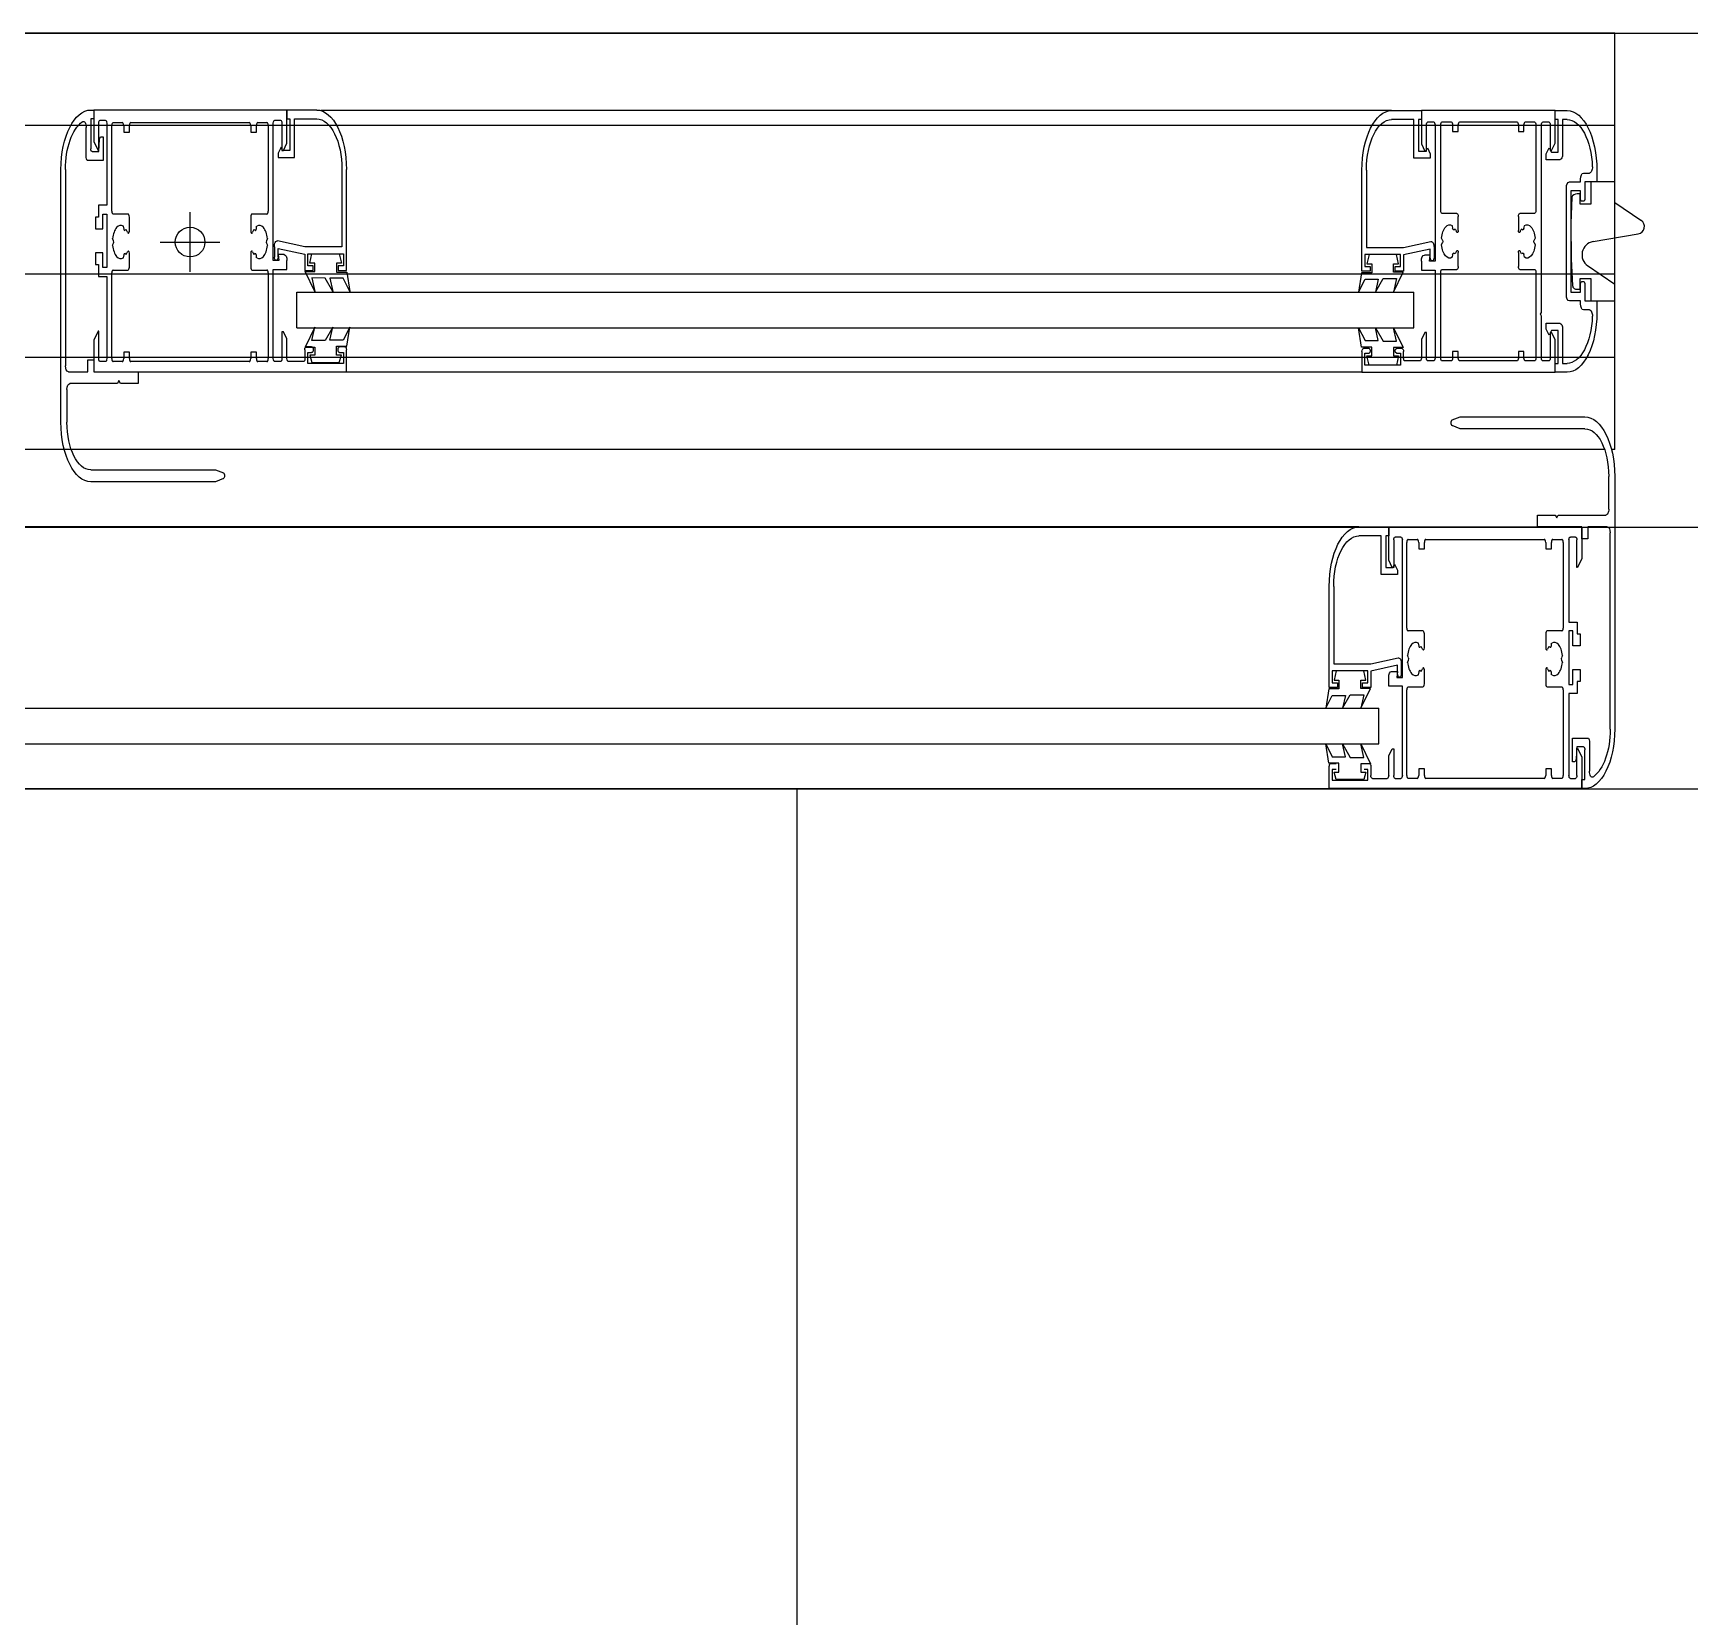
# Model space of a CAD drawing. Header units: millimetres. Extents: x 1478096 to 1808313, y 619971 to 762366.
# Drawn here: x 1610606 to 1611720, y 648571 to 649636 of the extents above; entities that cross this region are included whole.
import ezdxf

# ---------------------------------------------------------------- set-up
doc = ezdxf.new("R2010")
doc.units = ezdxf.units.MM
doc.header["$LTSCALE"] = 10
doc.layers.add('DC-ARQ-CARPINTERIAS', color=7, linetype='Continuous')
doc.layers.add('DC-SUP- UTILES', color=2, linetype='Continuous', plot=False)

# ---------------------------------------------------------------- blocks, each defined once
blk = doc.blocks.new('PUERTAS AUTO.')
at = {"layer": 'DC-ARQ-CARPINTERIAS', "ltscale": 200}
for p, q in [((1560.9005, 727.1951), (1560.9005, 729.0549, 0)), ((1556.6257, 727.1955), (1562.1755, 727.1955)), ((1560.3705, 727.1951), (1560.3725, 727.1951)), ((1560.3725, 727.1739), (1560.3725, 727.1951)), ((1560.3725, 727.1951), (1560.3725, 727.1891)), ((1560.3725, 727.1951), (1560.4933, 727.1951)), ((1560.4933, 727.1951), (1560.5425, 727.1951)), ((1560.5425, 727.1951), (1560.5425, 727.1803)), ((1561.8977, 727.1951), (1560.5425, 727.1951)), ((1560.3675, 727.1631), (1560.3675, 727.1834)), ((1560.3725, 727.1891), (1560.3705, 727.1891)), ((1560.3705, 727.1891), (1560.3705, 727.1691)), ((1560.3759, 727.1863), (1560.3759, 727.1679)), ((1560.3803, 727.1883), (1560.3769, 727.1883)), ((1560.3813, 727.1311), (1560.3813, 727.1863)), ((1560.3851, 727.1287), (1560.3851, 727.1863)), ((1560.3861, 727.1883), (1560.3921, 727.1883)), ((1560.3931, 727.1863), (1560.3931, 727.1819)), ((1560.3931, 727.1819), (1560.3969, 727.1819)), ((1560.3969, 727.1819), (1560.3969, 727.1863)), ((1560.3979, 727.1883), (1560.4775, 727.1883)), ((1560.4785, 727.1863), (1560.4785, 727.1819)), ((1560.4785, 727.1819), (1560.4823, 727.1819)), ((1560.4823, 727.1819), (1560.4823, 727.1863)), ((1560.4833, 727.1883), (1560.4893, 727.1883)), ((1560.4903, 727.1863), (1560.4903, 727.1287)), ((1560.4933, 727.1863), (1560.4933, 727.1263)), ((1560.4981, 727.1883), (1560.4943, 727.1883)), ((1560.4991, 727.1683), (1560.4991, 727.1863)), ((1560.5025, 727.1863), (1560.5025, 727.1751)), ((1560.5135, 727.1883), (1560.5035, 727.1883)), ((1560.5145, 727.1803), (1560.5145, 727.1863)), ((1560.5165, 727.1895), (1560.5165, 727.1823)), ((1560.5405, 727.1895), (1560.5165, 727.1895)), ((1560.5165, 727.1823), (1560.5191, 727.1823)), ((1560.5179, 727.1841), (1560.5193, 727.189)), ((1560.5213, 727.1841), (1560.5179, 727.1841)), ((1560.5193, 727.189), (1560.5193, 727.189)), ((1560.5193, 727.189), (1560.5378, 727.189)), ((1560.5213, 727.1785), (1560.5213, 727.1841)), ((1560.5378, 727.1841), (1560.536, 727.1841)), ((1560.536, 727.1841), (1560.536, 727.1781)), ((1560.5378, 727.189), (1560.5391, 727.1841)), ((1560.5391, 727.1841), (1560.5378, 727.1841)), ((1560.5379, 727.1823), (1560.5405, 727.1823)), ((1560.5405, 727.1823), (1560.5405, 727.1895)), ((1560.3755, 727.1679), (1560.3725, 727.1739)), ((1560.3759, 727.1671), (1560.3765, 727.1754)), ((1560.3775, 727.1771), (1560.3789, 727.1771)), ((1560.3789, 727.1771), (1560.3789, 727.1611)), ((1560.5025, 727.1731), (1560.5001, 727.1683)), ((1560.5025, 727.1751), (1560.5025, 727.1731)), ((1560.5213, 727.1651), (1560.5148, 727.1785)), ((1560.5148, 727.1785), (1560.5213, 727.1785)), ((1560.5191, 727.1783), (1560.5155, 727.1783)), ((1560.5193, 727.1741), (1560.5213, 727.1651)), ((1560.5283, 727.1741), (1560.5193, 727.1741)), ((1560.5335, 727.1651), (1560.5283, 727.1741)), ((1560.5405, 727.1738), (1560.5315, 727.1738)), ((1560.5315, 727.1738), (1560.5335, 727.1651)), ((1560.536, 727.1781), (1560.5413, 727.1781)), ((1560.5415, 727.1783), (1560.5379, 727.1783)), ((1560.5448, 727.1651), (1560.5405, 727.1738)), ((1560.5413, 727.1781), (1560.5413, 727.1781)), ((1560.5413, 727.1781), (1560.5428, 727.1781)), ((1560.5428, 727.1781), (1560.5448, 727.1651)), ((1560.3789, 727.1611), (1560.3685, 727.1611)), ((1560.3715, 727.1671), (1560.3759, 727.1671)), ((1560.3759, 727.1679), (1560.3755, 727.1679)), ((1560.5001, 727.1683), (1560.4991, 727.1683)), ((1560.5091, 727.1651), (1560.5091, 727.1411)), ((1561.9326, 727.1651), (1560.5091, 727.1651)), ((1560.3505, 726.9851), (1560.3505, 727.1551)), ((1560.3535, 727.1551), (1560.3535, 727.0231)), ((1561.9326, 727.1411), (1560.5091, 727.1411)), ((1560.5213, 727.1411), (1560.5148, 727.1277)), ((1560.5193, 727.1321), (1560.5213, 727.1411)), ((1560.5335, 727.1411), (1560.5283, 727.1321)), ((1560.5315, 727.1324), (1560.5335, 727.1411)), ((1560.5448, 727.1411), (1560.5405, 727.1324)), ((1560.5428, 727.1281), (1560.5448, 727.1411)), ((1560.3757, 727.1231), (1560.3757, 727.1311)), ((1560.3757, 727.1311), (1560.3813, 727.1311)), ((1560.3813, 727.1251), (1560.3787, 727.1251)), ((1560.3787, 727.1251), (1560.3787, 727.1151)), ((1560.3813, 727.0891), (1560.3813, 727.1251)), ((1560.3959, 727.1267), (1560.3861, 727.1267)), ((1560.3969, 727.1153), (1560.3969, 727.1247)), ((1560.4785, 727.1247), (1560.4785, 727.1153)), ((1560.4893, 727.1267), (1560.4795, 727.1267)), ((1560.4933, 727.1263), (1560.5025, 727.1263)), ((1560.5025, 727.1263), (1560.5025, 727.1203)), ((1560.5145, 727.1161), (1560.5145, 727.1271)), ((1560.5145, 727.1271), (1560.5201, 727.1271)), ((1560.5148, 727.1277), (1560.5213, 727.1277)), ((1560.5283, 727.1321), (1560.5193, 727.1321)), ((1560.5201, 727.1271), (1560.5201, 727.1239)), ((1560.5213, 727.1277), (1560.5213, 727.1221)), ((1560.5405, 727.1324), (1560.5315, 727.1324)), ((1560.536, 727.1221), (1560.536, 727.1281)), ((1560.536, 727.1281), (1560.5413, 727.1281)), ((1560.5369, 727.1239), (1560.5369, 727.1271)), ((1560.5369, 727.1271), (1560.5425, 727.1271)), ((1560.5413, 727.1281), (1560.5413, 727.1281)), ((1560.5413, 727.1281), (1560.5428, 727.1281)), ((1560.5425, 727.1271), (1560.5425, 727.0591)), ((1560.3737, 727.1151), (1560.3737, 727.1231)), ((1560.3737, 727.1231), (1560.3757, 727.1231)), ((1560.3787, 727.1151), (1560.3737, 727.1151)), ((1560.3929, 727.1185), (1560.3931, 727.1166)), ((1560.3939, 727.1157), (1560.3948, 727.1163)), ((1560.4806, 727.1163), (1560.4816, 727.1157)), ((1560.4823, 727.1166), (1560.4826, 727.1185)), ((1560.4971, 727.1203), (1560.4933, 727.1203)), ((1560.4933, 727.1203), (1560.4933, 727.1071)), ((1560.494, 727.1111), (1560.494, 727.1181)), ((1560.495, 727.1201), (1560.4955, 727.1201)), ((1560.4965, 727.1163), (1560.4971, 727.1203)), ((1560.4965, 727.1181), (1560.4965, 727.1122)), ((1560.5005, 727.1163), (1560.4965, 727.1163)), ((1560.4965, 727.1122), (1560.5145, 727.1161)), ((1560.5201, 727.1239), (1560.5165, 727.1239)), ((1560.5165, 727.1239), (1560.5165, 727.1159)), ((1560.5165, 727.1159), (1560.5405, 727.1159)), ((1560.5213, 727.1221), (1560.5179, 727.1221)), ((1560.5179, 727.1221), (1560.5193, 727.1159)), ((1560.5193, 727.1159), (1560.5193, 727.1159)), ((1560.5193, 727.1159), (1560.5378, 727.1159)), ((1560.5378, 727.1221), (1560.536, 727.1221)), ((1560.5405, 727.1239), (1560.5369, 727.1239)), ((1560.5378, 727.1159), (1560.5391, 727.1221)), ((1560.5391, 727.1221), (1560.5378, 727.1221)), ((1560.5405, 727.1159), (1560.5405, 727.1239)), ((1560.3863, 727.1087), (1560.3856, 727.1102)), ((1560.3856, 727.1056), (1560.3863, 727.107)), ((1560.4898, 727.1102), (1560.4891, 727.1087)), ((1560.4891, 727.107), (1560.4898, 727.1056)), ((1560.4933, 727.1071), (1560.4933, 727.0279)), ((1560.5145, 727.1111), (1560.4962, 727.1071)), ((1560.5395, 727.1111), (1560.5145, 727.1111)), ((1560.5395, 727.0591), (1560.5395, 727.1111)), ((1560.3737, 727.0991), (1560.3787, 727.0991)), ((1560.3737, 727.0911), (1560.3737, 727.0991)), ((1560.3787, 727.0991), (1560.3787, 727.0891)), ((1560.3931, 727.0992), (1560.3929, 727.0973)), ((1560.3948, 727.0995), (1560.3939, 727.1)), ((1560.3969, 727.0911), (1560.3969, 727.1005)), ((1560.4785, 727.1005), (1560.4785, 727.0911)), ((1560.4816, 727.1), (1560.4806, 727.0995)), ((1560.4826, 727.0973), (1560.4823, 727.0992)), ((1560.3757, 727.0911), (1560.3737, 727.0911)), ((1560.3757, 727.0831), (1560.3757, 727.0911)), ((1560.3813, 727.0831), (1560.3757, 727.0831)), ((1560.3787, 727.0891), (1560.3813, 727.0891)), ((1560.3813, 727.0279), (1560.3813, 727.0831)), ((1560.3851, 727.0295), (1560.3851, 727.0871)), ((1560.3861, 727.0891), (1560.3959, 727.0891)), ((1560.4795, 727.0891), (1560.4893, 727.0891)), ((1560.4903, 727.0871), (1560.4903, 727.0295)), ((1560.4965, 727.0511), (1560.5075, 727.0511)), ((1560.4965, 727.0481), (1560.4965, 727.0511)), ((1560.4985, 727.0441), (1560.4965, 727.0481)), ((1560.5075, 727.0511), (1560.5075, 727.0251)), ((1560.3725, 727.0403), (1560.3755, 727.0463)), ((1560.3725, 727.0191), (1560.3725, 727.0403)), ((1560.3755, 727.0463), (1560.3759, 727.0463)), ((1560.3759, 727.0463), (1560.3759, 727.0279)), ((1560.4995, 727.0463), (1560.4985, 727.0441)), ((1560.4991, 727.0279), (1560.4991, 727.0463)), ((1560.4991, 727.0463), (1560.5001, 727.0463)), ((1560.5045, 727.0463), (1560.4995, 727.0463)), ((1560.5001, 727.0463), (1560.5025, 727.0415)), ((1560.5025, 727.0415), (1560.5025, 727.0191)), ((1560.5045, 727.0251), (1560.5045, 727.0463)), ((1560.3685, 727.0191), (1560.3685, 727.0271)), ((1560.3685, 727.0271), (1560.3725, 727.0271)), ((1560.3725, 727.0271), (1560.3725, 727.0191)), ((1560.3769, 727.0259), (1560.3803, 727.0259)), ((1560.3921, 727.0275), (1560.3861, 727.0275)), ((1560.3931, 727.0339), (1560.3931, 727.0295)), ((1560.3969, 727.0339), (1560.3931, 727.0339)), ((1560.3969, 727.0295), (1560.3969, 727.0339)), ((1560.4775, 727.0275), (1560.3979, 727.0275)), ((1560.4823, 727.0339), (1560.4785, 727.0339)), ((1560.4785, 727.0339), (1560.4785, 727.0295)), ((1560.4823, 727.0295), (1560.4823, 727.0339)), ((1560.4893, 727.0275), (1560.4833, 727.0275)), ((1560.4943, 727.0259), (1560.4981, 727.0259)), ((1560.5025, 727.0191), (1560.5025, 727.0251)), ((1560.5025, 727.0251), (1560.5045, 727.0251)), ((1560.5075, 727.0251), (1560.5225, 727.0251)), ((1556.6257, 727.0195), (1562.1755, 727.0195)), ((1560.3555, 727.0191), (1560.3685, 727.0191)), ((1560.3725, 727.0191), (1560.4025, 727.0191)), ((1560.4933, 727.0191), (1560.3725, 727.0191)), ((1560.4025, 727.0191), (1560.4025, 727.0111)), ((1560.5025, 727.0191), (1560.4933, 727.0191)), ((1560.5225, 727.0191), (1560.5025, 727.0191)), ((1560.5225, 727.0191), (1561.9177, 727.0191)), ((1560.3545, 727.0071), (1560.3545, 726.9851)), ((1560.3885, 727.0111), (1560.3565, 727.0111)), ((1560.3895, 727.0131), (1560.3885, 727.0111)), ((1560.3905, 727.0111), (1560.3895, 727.0131)), ((1560.4025, 727.0111), (1560.3905, 727.0111)), ((1561.2863, 726.9866), (1561.2915, 726.9887)), ((1561.2915, 726.9807), (1561.2863, 726.9827)), ((1561.2915, 726.9887), (1561.3755, 726.9887)), ((1561.3755, 726.9807), (1561.2915, 726.9807)), ((1560.3505, 726.9671), (1560.3505, 726.6871)), ((1560.3505, 726.9671), (1560.3527, 726.9671)), ((1560.3573, 726.9671), (1562.1042, 726.9671)), ((1560.3705, 726.9531), (1560.4545, 726.9531)), ((1560.4545, 726.9531), (1560.4597, 726.951)), ((1560.4597, 726.9471), (1560.4545, 726.9451)), ((1561.3915, 726.9267), (1561.3915, 726.9487)), ((1561.3955, 726.9487), (1561.3955, 726.7787)), ((1560.4545, 726.9451), (1560.3705, 726.9451)), ((1560.3825, 726.9151), (1560.3905, 726.9151)), ((1560.3905, 726.9151), (1560.3905, 726.8931)), ((1560.3905, 726.9151), (1560.3905, 726.9091)), ((1560.5205, 726.9151), (1560.3905, 726.9151)), ((1560.5205, 726.9011), (1560.5205, 726.9151)), ((1560.5205, 726.9151), (1561.3435, 726.9151)), ((1561.2035, 726.9151), (1561.2035, 726.8999)), ((1561.3435, 726.9147), (1561.3435, 726.9227)), ((1561.3435, 726.9227), (1561.3555, 726.9227)), ((1561.3735, 726.9147), (1561.3435, 726.9147)), ((1561.3555, 726.9227), (1561.3565, 726.9207)), ((1561.3565, 726.9207), (1561.3575, 726.9227)), ((1561.3575, 726.9227), (1561.3895, 726.9227)), ((1561.3735, 726.8935), (1561.3735, 726.9147)), ((1561.3735, 726.9067), (1561.3735, 726.9147)), ((1561.3905, 726.9147), (1561.3775, 726.9147)), ((1561.3775, 726.9147), (1561.3775, 726.9067)), ((1560.3505, 726.9051), (1562.0922, 726.9051)), ((1560.3855, 726.9091), (1560.3825, 726.9091)), ((1560.3855, 726.8861), (1560.3855, 726.9091)), ((1560.3885, 726.9091), (1560.3885, 726.8871)), ((1560.3905, 726.9091), (1560.3885, 726.9091)), ((1560.3939, 726.8883), (1560.3939, 726.9055)), ((1560.3949, 726.9075), (1560.3987, 726.9075)), ((1560.3997, 726.9055), (1560.3997, 726.8773)), ((1560.4035, 726.8479), (1560.4035, 726.9055)), ((1560.4045, 726.9075), (1560.4105, 726.9075)), ((1560.4115, 726.9055), (1560.4115, 726.9011)), ((1560.4153, 726.9011), (1560.4153, 726.9055)), ((1560.4163, 726.9075), (1560.4547, 726.9075)), ((1560.4557, 726.9055), (1560.4557, 726.9011)), ((1560.4595, 726.9011), (1560.4595, 726.9055)), ((1560.4605, 726.9075), (1560.4665, 726.9075)), ((1560.4675, 726.9055), (1560.4675, 726.8479)), ((1560.4713, 726.8463), (1560.4713, 726.9055)), ((1560.4723, 726.9075), (1560.4761, 726.9075)), ((1560.4771, 726.9055), (1560.4771, 726.8883)), ((1560.4805, 726.8931), (1560.4805, 726.9055)), ((1560.4815, 726.9075), (1560.4915, 726.9075)), ((1560.4925, 726.9055), (1560.4925, 726.9011)), ((1560.4945, 726.9103), (1560.5185, 726.9103)), ((1560.4945, 726.9023), (1560.4945, 726.9103)), ((1560.4973, 726.9023), (1560.4945, 726.9023)), ((1560.4958, 726.9041), (1560.4972, 726.9103)), ((1560.4992, 726.9041), (1560.4958, 726.9041)), ((1560.4972, 726.9103), (1560.4972, 726.9103)), ((1560.4972, 726.9103), (1560.5157, 726.9103)), ((1560.4992, 726.8985), (1560.4992, 726.9041)), ((1560.5139, 726.9041), (1560.5139, 726.8981)), ((1560.5158, 726.9041), (1560.5139, 726.9041)), ((1560.5157, 726.9103), (1560.5171, 726.9041)), ((1560.5185, 726.9023), (1560.5157, 726.9023)), ((1560.5171, 726.9041), (1560.5158, 726.9041)), ((1560.5185, 726.9103), (1560.5185, 726.9023)), ((1561.2055, 726.9019), (1561.2055, 726.9091)), ((1561.2055, 726.9091), (1561.2295, 726.9091)), ((1561.2081, 726.9019), (1561.2055, 726.9019)), ((1561.2083, 726.9085), (1561.2069, 726.9036)), ((1561.2069, 726.9036), (1561.2082, 726.9036)), ((1561.2082, 726.9036), (1561.2101, 726.9036)), ((1561.2268, 726.9085), (1561.2083, 726.9085)), ((1561.2101, 726.9036), (1561.2101, 726.8976)), ((1561.2248, 726.8981), (1561.2248, 726.9036)), ((1561.2248, 726.9036), (1561.2282, 726.9036)), ((1561.2282, 726.9036), (1561.2268, 726.9085)), ((1561.2268, 726.9085), (1561.2268, 726.9085)), ((1561.2295, 726.9019), (1561.2269, 726.9019)), ((1561.2295, 726.9091), (1561.2295, 726.9019)), ((1561.2315, 726.8999), (1561.2315, 726.9059)), ((1561.2325, 726.9079), (1561.2425, 726.9079)), ((1561.2435, 726.9059), (1561.2435, 726.8947)), ((1561.2469, 726.8879), (1561.2469, 726.9059)), ((1561.2479, 726.9079), (1561.2517, 726.9079)), ((1561.2527, 726.9059), (1561.2527, 726.8459)), ((1561.2561, 726.8483), (1561.2561, 726.9059)), ((1561.2571, 726.9079), (1561.2631, 726.9079)), ((1561.2641, 726.9059), (1561.2641, 726.9015)), ((1561.2679, 726.9015), (1561.2679, 726.9059)), ((1561.2689, 726.9079), (1561.3485, 726.9079)), ((1561.3495, 726.9059), (1561.3495, 726.9015)), ((1561.3533, 726.9015), (1561.3533, 726.9059)), ((1561.3543, 726.9079), (1561.3603, 726.9079)), ((1561.3613, 726.9059), (1561.3613, 726.8483)), ((1561.3647, 726.8507), (1561.3647, 726.9059)), ((1561.3657, 726.9079), (1561.3691, 726.9079)), ((1561.3701, 726.9059), (1561.3701, 726.8875)), ((1561.3775, 726.9067), (1561.3735, 726.9067)), ((1561.3925, 726.7787), (1561.3925, 726.9107)), ((1560.3905, 726.8931), (1560.3929, 726.8883)), ((1560.4115, 726.9011), (1560.4153, 726.9011)), ((1560.4557, 726.9011), (1560.4595, 726.9011)), ((1560.4781, 726.8883), (1560.4805, 726.8931)), ((1560.4928, 726.8985), (1560.4992, 726.8985)), ((1560.4993, 726.8851), (1560.4928, 726.8985)), ((1560.4935, 726.8991), (1560.4973, 726.8991)), ((1560.4972, 726.8941), (1560.4993, 726.8851)), ((1560.5062, 726.8941), (1560.4972, 726.8941)), ((1560.5114, 726.8851), (1560.5062, 726.8941)), ((1560.5095, 726.8938), (1560.5114, 726.8851)), ((1560.5184, 726.8938), (1560.5095, 726.8938)), ((1560.5139, 726.8981), (1560.5193, 726.8981)), ((1560.5157, 726.8991), (1560.5195, 726.8991)), ((1560.5228, 726.8851), (1560.5184, 726.8938)), ((1560.5192, 726.8981), (1560.5208, 726.8981)), ((1560.5193, 726.8981), (1560.5192, 726.8981)), ((1560.5208, 726.8981), (1560.5228, 726.8851)), ((1561.2032, 726.8976), (1561.2012, 726.8847)), ((1561.2012, 726.8847), (1561.2056, 726.8934)), ((1561.2048, 726.8976), (1561.2032, 726.8976)), ((1561.2045, 726.8979), (1561.2081, 726.8979)), ((1561.2101, 726.8976), (1561.2047, 726.8976)), ((1561.2047, 726.8976), (1561.2048, 726.8976)), ((1561.2056, 726.8934), (1561.2146, 726.8934)), ((1561.2126, 726.8847), (1561.2178, 726.8937)), ((1561.2146, 726.8934), (1561.2126, 726.8847)), ((1561.2178, 726.8937), (1561.2268, 726.8937)), ((1561.2247, 726.8847), (1561.2312, 726.8981)), ((1561.2268, 726.8937), (1561.2247, 726.8847)), ((1561.2312, 726.8981), (1561.2248, 726.8981)), ((1561.2269, 726.8979), (1561.2305, 726.8979)), ((1561.2435, 726.8947), (1561.2435, 726.8927)), ((1561.2435, 726.8927), (1561.2459, 726.8879)), ((1561.2641, 726.9015), (1561.2679, 726.9015)), ((1561.3495, 726.9015), (1561.3533, 726.9015)), ((1561.3705, 726.8875), (1561.3735, 726.8935)), ((1560.3965, 726.8821), (1560.3875, 726.8821)), ((1560.3885, 726.8871), (1560.393, 726.8871)), ((1560.3929, 726.8883), (1560.3939, 726.8883)), ((1560.393, 726.8871), (1560.3945, 726.8901)), ((1560.3945, 726.8901), (1560.3965, 726.8861)), ((1560.3965, 726.8861), (1560.3965, 726.8821)), ((1560.4771, 726.8883), (1560.4781, 726.8883)), ((1560.4856, 726.8851), (1560.4856, 726.8611)), ((1561.2369, 726.8851), (1560.4856, 726.8851)), ((1561.2369, 726.8851), (1561.2369, 726.8611)), ((1561.2459, 726.8879), (1561.2469, 726.8879)), ((1561.3701, 726.8875), (1561.3705, 726.8875)), ((1560.3625, 726.8671), (1560.3625, 726.8751)), ((1560.3675, 726.8731), (1560.3715, 726.8731)), ((1560.3735, 726.8691), (1560.3735, 726.8671)), ((1560.3997, 726.8773), (1560.4003, 726.8761)), ((1560.4003, 726.8761), (1560.3997, 726.8749)), ((1560.3997, 726.8749), (1560.3997, 726.8403)), ((1560.3665, 726.8671), (1560.3505, 726.8671)), ((1560.3505, 726.8671), (1560.3505, 726.8561)), ((1560.3705, 726.8671), (1560.3625, 726.8671)), ((1560.3665, 726.8521), (1560.3665, 726.8671)), ((1560.3705, 726.8561), (1560.3705, 726.8671)), ((1560.3735, 726.8671), (1560.381, 726.8671)), ((1560.3735, 726.8611), (1560.3735, 726.8561)), ((1560.38, 726.8611), (1560.3735, 726.8611)), ((1560.3757, 726.8591), (1560.3737, 726.8591)), ((1560.3737, 726.8591), (1560.3737, 726.8521)), ((1560.38, 726.7931), (1560.38, 726.8611)), ((1560.383, 726.8631), (1560.383, 726.7911)), ((1561.2369, 726.8611), (1560.4856, 726.8611)), ((1560.4993, 726.8611), (1560.4928, 726.8477)), ((1560.4972, 726.8521), (1560.4993, 726.8611)), ((1560.5114, 726.8611), (1560.5062, 726.8521)), ((1560.5095, 726.8524), (1560.5114, 726.8611)), ((1560.5228, 726.8611), (1560.5184, 726.8524)), ((1560.5208, 726.8481), (1560.5228, 726.8611)), ((1561.2032, 726.8477), (1561.2012, 726.8607)), ((1561.2012, 726.8607), (1561.2056, 726.8519)), ((1561.2146, 726.8519), (1561.2126, 726.8607)), ((1561.2126, 726.8607), (1561.2178, 726.8517)), ((1561.2268, 726.8516), (1561.2247, 726.8607)), ((1561.2247, 726.8607), (1561.2312, 726.8473)), ((1560.3505, 726.8561), (1560.3687, 726.8435)), ((1560.3505, 726.8491), (1562.0922, 726.8491)), ((1560.3737, 726.8521), (1560.3665, 726.8521)), ((1560.3725, 726.8541), (1560.3715, 726.8541)), ((1560.3798, 726.8391), (1560.3788, 726.8567)), ((1560.4805, 726.8463), (1560.4713, 726.8463)), ((1560.4805, 726.8403), (1560.4805, 726.8463)), ((1560.4925, 726.8471), (1560.4981, 726.8471)), ((1560.4925, 726.8361), (1560.4925, 726.8471)), ((1560.4928, 726.8477), (1560.4992, 726.8477)), ((1560.5062, 726.8521), (1560.4972, 726.8521)), ((1560.4981, 726.8471), (1560.4981, 726.8439)), ((1560.4992, 726.8477), (1560.4992, 726.8421)), ((1560.5184, 726.8524), (1560.5095, 726.8524)), ((1560.5139, 726.8481), (1560.5193, 726.8481)), ((1560.5139, 726.8421), (1560.5139, 726.8481)), ((1560.5149, 726.8471), (1560.5205, 726.8471)), ((1560.5149, 726.8439), (1560.5149, 726.8471)), ((1560.5192, 726.8481), (1560.5208, 726.8481)), ((1560.5193, 726.8481), (1560.5192, 726.8481)), ((1560.5205, 726.8471), (1560.5205, 726.7791)), ((1561.2048, 726.8477), (1561.2032, 726.8477)), ((1561.2091, 726.8467), (1561.2035, 726.8467)), ((1561.2035, 726.8467), (1561.2035, 726.7787)), ((1561.2101, 726.8477), (1561.2047, 726.8477)), ((1561.2047, 726.8477), (1561.2048, 726.8477)), ((1561.2056, 726.8519), (1561.2146, 726.8519)), ((1561.2091, 726.8435), (1561.2091, 726.8467)), ((1561.2101, 726.8417), (1561.2101, 726.8477)), ((1561.2178, 726.8517), (1561.2268, 726.8516)), ((1561.2312, 726.8473), (1561.2248, 726.8473)), ((1561.2248, 726.8473), (1561.2248, 726.8417)), ((1561.2315, 726.8467), (1561.2259, 726.8467)), ((1561.2259, 726.8467), (1561.2259, 726.8435)), ((1561.2315, 726.8357), (1561.2315, 726.8467)), ((1561.2669, 726.8463), (1561.2571, 726.8463)), ((1561.3087, 726.8475), (1561.3087, 726.8075)), ((1561.3603, 726.8463), (1561.3505, 726.8463)), ((1561.3703, 726.8507), (1561.3647, 726.8507)), ((1561.3703, 726.8427), (1561.3703, 726.8507)), ((1560.38, 726.8151), (1560.3798, 726.8391)), ((1560.3997, 726.8403), (1560.3997, 726.7487)), ((1560.4143, 726.8459), (1560.4045, 726.8459)), ((1560.4112, 726.8377), (1560.4115, 726.8358)), ((1560.4122, 726.8349), (1560.4132, 726.8355)), ((1560.4153, 726.8345), (1560.4153, 726.8439)), ((1560.4557, 726.8439), (1560.4557, 726.8345)), ((1560.4665, 726.8459), (1560.4567, 726.8459)), ((1560.4578, 726.8355), (1560.4587, 726.8349)), ((1560.4595, 726.8358), (1560.4597, 726.8377)), ((1560.4713, 726.8403), (1560.4751, 726.8403)), ((1560.4713, 726.7487), (1560.4713, 726.8403)), ((1560.472, 726.8311), (1560.472, 726.8381)), ((1560.473, 726.8401), (1560.4735, 726.8401)), ((1560.4751, 726.8403), (1560.4745, 726.8363)), ((1560.4745, 726.8381), (1560.4745, 726.8322)), ((1560.4745, 726.8363), (1560.4785, 726.8363)), ((1560.4745, 726.8322), (1560.4925, 726.8361)), ((1560.4945, 726.8439), (1560.4945, 726.8359)), ((1560.4981, 726.8439), (1560.4945, 726.8439)), ((1560.4945, 726.8359), (1560.5185, 726.8359)), ((1560.4958, 726.8421), (1560.4972, 726.8359)), ((1560.4992, 726.8421), (1560.4958, 726.8421)), ((1560.4972, 726.8359), (1560.4972, 726.8359)), ((1560.4972, 726.8359), (1560.5157, 726.8359)), ((1560.5158, 726.8421), (1560.5139, 726.8421)), ((1560.5185, 726.8439), (1560.5149, 726.8439)), ((1560.5157, 726.8359), (1560.5171, 726.8421)), ((1560.5171, 726.8421), (1560.5158, 726.8421)), ((1560.5185, 726.8359), (1560.5185, 726.8439)), ((1561.2055, 726.8355), (1561.2055, 726.8435)), ((1561.2055, 726.8435), (1561.2091, 726.8435)), ((1561.2295, 726.8355), (1561.2055, 726.8355)), ((1561.2083, 726.8355), (1561.2069, 726.8417)), ((1561.2069, 726.8417), (1561.2082, 726.8417)), ((1561.2082, 726.8417), (1561.2101, 726.8417)), ((1561.2268, 726.8355), (1561.2083, 726.8355)), ((1561.2248, 726.8417), (1561.2282, 726.8417)), ((1561.2259, 726.8435), (1561.2295, 726.8435)), ((1561.2282, 726.8417), (1561.2268, 726.8355)), ((1561.2268, 726.8355), (1561.2268, 726.8355)), ((1561.2295, 726.8435), (1561.2295, 726.8355)), ((1561.2495, 726.8318), (1561.2315, 726.8357)), ((1561.2527, 726.8459), (1561.2435, 726.8459)), ((1561.2435, 726.8459), (1561.2435, 726.8399)), ((1561.2455, 726.8359), (1561.2495, 726.8359)), ((1561.2495, 726.8359), (1561.2489, 726.8399)), ((1561.2489, 726.8399), (1561.2527, 726.8399)), ((1561.2495, 726.8377), (1561.2495, 726.8318)), ((1561.251, 726.8397), (1561.2505, 726.8397)), ((1561.252, 726.8307), (1561.252, 726.8377)), ((1561.2527, 726.8399), (1561.2527, 726.8267)), ((1561.2639, 726.8381), (1561.2641, 726.8362)), ((1561.2649, 726.8353), (1561.2658, 726.8358)), ((1561.2679, 726.8349), (1561.2679, 726.8443)), ((1561.3495, 726.8443), (1561.3495, 726.8349)), ((1561.3516, 726.8358), (1561.3526, 726.8353)), ((1561.3533, 726.8362), (1561.3536, 726.8381)), ((1561.3647, 726.8087), (1561.3647, 726.8447)), ((1561.3647, 726.8447), (1561.3673, 726.8447)), ((1561.3673, 726.8447), (1561.3673, 726.8347)), ((1561.3723, 726.8427), (1561.3703, 726.8427)), ((1561.3723, 726.8347), (1561.3723, 726.8427)), ((1560.365, 726.8272), (1560.3347, 726.822)), ((1560.4047, 726.8279), (1560.404, 726.8294)), ((1560.404, 726.8248), (1560.4047, 726.8262)), ((1560.467, 726.8294), (1560.4663, 726.8279)), ((1560.4663, 726.8262), (1560.467, 726.8248)), ((1560.4925, 726.8311), (1560.4742, 726.8271)), ((1560.5175, 726.8311), (1560.4925, 726.8311)), ((1560.5175, 726.7791), (1560.5175, 726.8311)), ((1561.2065, 726.7787), (1561.2065, 726.8307)), ((1561.2065, 726.8307), (1561.2315, 726.8307)), ((1561.2315, 726.8307), (1561.2498, 726.8267)), ((1561.2527, 726.8267), (1561.2527, 726.7475)), ((1561.2573, 726.8283), (1561.2566, 726.8297)), ((1561.2566, 726.8252), (1561.2573, 726.8266)), ((1561.3287, 726.8275), (1561.2887, 726.8275)), ((1561.3608, 726.8297), (1561.3601, 726.8283)), ((1561.3601, 726.8266), (1561.3608, 726.8252)), ((1561.3673, 726.8347), (1561.3723, 726.8347)), ((1560.3328, 726.8129), (1560.3505, 726.8011)), ((1560.3794, 726.7974), (1560.38, 726.8151)), ((1560.4115, 726.8184), (1560.4112, 726.8165)), ((1560.4132, 726.8187), (1560.4122, 726.8192)), ((1560.4153, 726.8103), (1560.4153, 726.8197)), ((1560.4557, 726.8197), (1560.4557, 726.8103)), ((1560.4587, 726.8192), (1560.4578, 726.8187)), ((1560.4597, 726.8165), (1560.4595, 726.8184)), ((1561.2641, 726.8188), (1561.2639, 726.8168)), ((1561.2658, 726.8191), (1561.2649, 726.8196)), ((1561.2679, 726.8107), (1561.2679, 726.8201)), ((1561.3495, 726.8201), (1561.3495, 726.8107)), ((1561.3526, 726.8196), (1561.3516, 726.8191)), ((1561.3536, 726.8168), (1561.3533, 726.8188)), ((1561.3723, 726.8187), (1561.3673, 726.8187)), ((1561.3673, 726.8187), (1561.3673, 726.8087)), ((1561.3723, 726.8107), (1561.3723, 726.8187)), ((1560.3665, 726.7871), (1560.3665, 726.8021)), ((1560.3665, 726.8021), (1560.3737, 726.8021)), ((1560.3737, 726.8021), (1560.3737, 726.7951)), ((1560.4035, 726.7487), (1560.4035, 726.8063)), ((1560.4045, 726.8083), (1560.4143, 726.8083)), ((1560.4567, 726.8083), (1560.4665, 726.8083)), ((1560.4675, 726.8063), (1560.4675, 726.7487)), ((1561.2561, 726.7491), (1561.2561, 726.8067)), ((1561.2571, 726.8087), (1561.2669, 726.8087)), ((1561.3505, 726.8087), (1561.3603, 726.8087)), ((1561.3613, 726.8067), (1561.3613, 726.7491)), ((1561.3673, 726.8087), (1561.3647, 726.8087)), ((1561.3647, 726.7475), (1561.3647, 726.8027)), ((1561.3647, 726.8027), (1561.3703, 726.8027)), ((1561.3703, 726.8027), (1561.3703, 726.8107)), ((1561.3703, 726.8107), (1561.3723, 726.8107)), ((1560.3505, 726.8011), (1560.3505, 726.7871)), ((1560.3705, 726.7871), (1560.3705, 726.7981)), ((1560.3715, 726.8001), (1560.3725, 726.8001)), ((1560.3735, 726.7981), (1560.3735, 726.7931)), ((1560.3735, 726.7931), (1560.38, 726.7931)), ((1560.3737, 726.7951), (1560.3757, 726.7951)), ((1560.3505, 726.7871), (1560.3665, 726.7871)), ((1560.3625, 726.7871), (1560.3705, 726.7871)), ((1560.3625, 726.7791), (1560.3625, 726.7871)), ((1560.3715, 726.7811), (1560.3675, 726.7811)), ((1560.3735, 726.7871), (1560.3735, 726.7851)), ((1560.381, 726.7871), (1560.3735, 726.7871)), ((1560.3855, 726.7451), (1560.3855, 726.7681)), ((1560.3875, 726.7721), (1560.3965, 726.7721)), ((1560.3965, 726.7681), (1560.3945, 726.7641)), ((1560.3965, 726.7721), (1560.3965, 726.7681)), ((1560.4745, 726.7681), (1560.4745, 726.7711)), ((1560.4745, 726.7711), (1560.4855, 726.7711)), ((1560.4765, 726.7641), (1560.4745, 726.7681)), ((1560.4855, 726.7711), (1560.4855, 726.7451)), ((1561.2495, 726.7707), (1561.2385, 726.7707)), ((1561.2385, 726.7707), (1561.2385, 726.7447)), ((1561.2495, 726.7677), (1561.2495, 726.7707)), ((1561.3671, 726.7567), (1561.3671, 726.7727)), ((1561.3671, 726.7727), (1561.3775, 726.7727)), ((1561.3785, 726.7707), (1561.3785, 726.7504)), ((1560.3885, 726.7671), (1560.3885, 726.7451)), ((1560.393, 726.7671), (1560.3885, 726.7671)), ((1560.3929, 726.7659), (1560.3905, 726.7611)), ((1560.3905, 726.7611), (1560.3905, 726.7391)), ((1560.3939, 726.7659), (1560.3929, 726.7659)), ((1560.3945, 726.7641), (1560.393, 726.7671)), ((1560.3939, 726.7487), (1560.3939, 726.7659)), ((1560.4775, 726.7663), (1560.4765, 726.7641)), ((1560.4771, 726.7663), (1560.4771, 726.7487)), ((1560.4781, 726.7663), (1560.4771, 726.7663)), ((1560.4825, 726.7663), (1560.4775, 726.7663)), ((1560.4805, 726.7615), (1560.4781, 726.7663)), ((1560.4805, 726.7391), (1560.4805, 726.7615)), ((1560.4825, 726.7451), (1560.4825, 726.7663)), ((1561.2415, 726.7447), (1561.2415, 726.7659)), ((1561.2415, 726.7659), (1561.2465, 726.7659)), ((1561.2459, 726.7659), (1561.2435, 726.7611)), ((1561.2435, 726.7611), (1561.2435, 726.7387)), ((1561.2469, 726.7659), (1561.2459, 726.7659)), ((1561.2465, 726.7659), (1561.2475, 726.7637)), ((1561.2469, 726.7475), (1561.2469, 726.7659)), ((1561.2475, 726.7637), (1561.2495, 726.7677)), ((1561.3701, 726.7667), (1561.3695, 726.7584)), ((1561.3745, 726.7667), (1561.3701, 726.7667)), ((1561.3705, 726.7659), (1561.3701, 726.7659)), ((1561.3701, 726.7659), (1561.3701, 726.7475)), ((1561.3735, 726.7599), (1561.3705, 726.7659)), ((1561.3735, 726.7387), (1561.3735, 726.7599)), ((1561.3755, 726.7447), (1561.3755, 726.7647)), ((1560.3505, 726.7491), (1562.0922, 726.7491)), ((1560.3987, 726.7467), (1560.3949, 726.7467)), ((1560.4105, 726.7467), (1560.4045, 726.7467)), ((1560.4115, 726.7531), (1560.4115, 726.7487)), ((1560.4153, 726.7531), (1560.4115, 726.7531)), ((1560.4153, 726.7487), (1560.4153, 726.7531)), ((1560.4547, 726.7467), (1560.4163, 726.7467)), ((1560.4557, 726.7531), (1560.4557, 726.7487)), ((1560.4595, 726.7531), (1560.4557, 726.7531)), ((1560.4595, 726.7487), (1560.4595, 726.7531)), ((1560.4665, 726.7467), (1560.4605, 726.7467)), ((1560.4761, 726.7467), (1560.4723, 726.7467)), ((1561.2631, 726.7471), (1561.2571, 726.7471)), ((1561.2679, 726.7535), (1561.2641, 726.7535)), ((1561.2641, 726.7535), (1561.2641, 726.7491)), ((1561.2679, 726.7491), (1561.2679, 726.7535)), ((1561.3485, 726.7471), (1561.2689, 726.7471)), ((1561.3495, 726.7535), (1561.3495, 726.7491)), ((1561.3533, 726.7535), (1561.3495, 726.7535)), ((1561.3533, 726.7491), (1561.3533, 726.7535)), ((1561.3603, 726.7471), (1561.3543, 726.7471)), ((1561.3685, 726.7567), (1561.3671, 726.7567)), ((1560.3825, 726.7451), (1560.3855, 726.7451)), ((1560.3905, 726.7391), (1560.3825, 726.7391)), ((1560.3885, 726.7451), (1560.3905, 726.7451)), ((1560.3905, 726.7451), (1560.3905, 726.7391)), ((1560.3905, 726.7391), (1560.4805, 726.7391)), ((1560.4805, 726.7451), (1560.4825, 726.7451)), ((1560.4805, 726.7391), (1560.4805, 726.7451)), ((1560.5005, 726.7391), (1560.4805, 726.7391)), ((1560.4855, 726.7451), (1560.5005, 726.7451)), ((1560.5005, 726.7391), (1561.2206, 726.7391)), ((1561.2385, 726.7447), (1561.2235, 726.7447)), ((1561.2235, 726.7387), (1561.2435, 726.7387)), ((1561.2435, 726.7447), (1561.2415, 726.7447)), ((1561.2435, 726.7387), (1561.2435, 726.7447)), ((1561.2435, 726.7387), (1561.2527, 726.7387)), ((1561.2517, 726.7455), (1561.2479, 726.7455)), ((1561.2527, 726.7387), (1561.3735, 726.7387)), ((1561.3691, 726.7455), (1561.3657, 726.7455)), ((1561.3735, 726.7387), (1561.3735, 726.7447)), ((1561.3735, 726.7447), (1561.3755, 726.7447)), ((1561.3755, 726.7387), (1561.3735, 726.7387)), ((1560.3505, 726.6871), (1562.1042, 726.6871))]:
    blk.add_line(p, q, dxfattribs=at)
blk.add_circle((1561.3087, 726.8275, 0), 0.01, dxfattribs=at)
for centre, radius, start, end in [((1560.3764, 726.8568), 0.00238, 358.3195, 106.1441), ((1560.3635, 726.8361), 0.009, 279.7198, 55.1904), ((1560.3355, 726.8171), 0.005, 99.7198, 236.3306), ((1560.3756, 726.7993), 0.00426, 271.5495, 333.4963)]:
    blk.add_arc(centre, radius, start, end, dxfattribs=at)
at = {"layer": 'DC-ARQ-CARPINTERIAS', "ltscale": 200, "extrusion": (0, 0, -1)}
for centre, major_axis, start_param, end_param in [((1560.3705, 727.1551, 0), (0, -0.04), 1.570796, 3.141593), ((1560.3705, 727.1551, 0), (0, -0.034), 1.570796, 2.801756), ((1560.3655, 727.1834, 0), (0, -0.004), 2.801756, 4.712389), ((1560.3769, 727.1863, 0), (0, -0.002), 1.570796, 3.141593), ((1560.3803, 727.1863, 0), (0, -0.002), 3.141593, 4.712389), ((1560.4943, 727.1863, 0), (0, -0.002), 1.570796, 3.141593), ((1560.4981, 727.1863, 0), (0, -0.002), 3.141593, 4.712389), ((1560.5035, 727.1863, 0), (0, -0.002), 1.570796, 3.141593), ((1560.5135, 727.1863, 0), (0, -0.002), 3.141593, 4.712389), ((1560.3775, 727.1751, 0), (0, -0.002), 1.717047, 3.141593), ((1560.5155, 727.1803, 0), (0, -0.002), 0, 1.570796), ((1560.5415, 727.1803, 0), (0, -0.002), -1.570796, 0), ((1560.3685, 727.1631, 0), (0, -0.002), 0, 1.570796), ((1560.3715, 727.1691, 0), (0, -0.002), 0, 1.570796), ((1560.495, 727.1181, 0), (0, -0.002), 1.570796, 3.141593), ((1560.4955, 727.1181, 0), (0, -0.002), 3.141593, 4.712389), ((1560.5005, 727.1203, 0), (0, -0.004), -1.570796, 0), ((1560.496, 727.1111, 0), (0, -0.004), -0.10832, 1.570796), ((1560.5225, 727.0591, 0), (0, -0.04), 4.712389, 6.283185), ((1560.5225, 727.0591, 0), (0, -0.034), 4.712389, 6.283185), ((1560.3769, 727.0279, 0), (0, -0.002), 0, 1.570796), ((1560.3803, 727.0279, 0), (0, -0.002), -1.570796, 0), ((1560.4943, 727.0279, 0), (0, -0.002), 0, 1.570796), ((1560.4981, 727.0279, 0), (0, -0.002), -1.570796, 0), ((1560.3555, 727.0231, 0), (0, -0.004), 0, 1.570796), ((1560.3565, 727.0071, 0), (0, -0.004), 1.570796, 3.141593), ((1560.3705, 726.9851, 0), (0, -0.04), 0, 1.570796), ((1560.3705, 726.9851, 0), (0, -0.032), 0, 1.570796), ((1561.2865, 726.9847, 0), (0, -0.002), 0.193727, 2.947866), ((1561.3755, 726.9487, 0), (0, -0.04), 3.141593, 4.712389), ((1561.3755, 726.9487, 0), (0, -0.032), 3.141593, 4.712389), ((1560.4595, 726.9491, 0), (0, -0.002), 3.33532, 6.089458), ((1561.3895, 726.9267, 0), (0, -0.004), -1.570796, 0), ((1560.3825, 726.8751, 0), (0, -0.04), 1.570796, 3.141593), ((1561.3905, 726.9107, 0), (0, -0.004), 3.141593, 4.712389), ((1560.3825, 726.8751, 0), (0, -0.034), 1.637512, 3.141593), ((1560.3949, 726.9055, 0), (0, -0.002), 1.570796, 3.141593), ((1560.3987, 726.9055, 0), (0, -0.002), 3.141593, 4.712389), ((1560.4045, 726.9055, 0), (0, -0.002), 1.570796, 3.141593), ((1560.4105, 726.9055, 0), (0, -0.002), 3.141593, 4.712389), ((1560.4163, 726.9055, 0), (0, -0.002), 1.570796, 3.141593), ((1560.4547, 726.9055, 0), (0, -0.002), 3.141593, 4.712389), ((1560.4605, 726.9055, 0), (0, -0.002), 1.570796, 3.141593), ((1560.4665, 726.9055, 0), (0, -0.002), 3.141593, 4.712389), ((1560.4723, 726.9055, 0), (0, -0.002), 1.570796, 3.141593), ((1560.4761, 726.9055, 0), (0, -0.002), 3.141593, 4.712389), ((1560.4815, 726.9055, 0), (0, -0.002), 1.570796, 3.141593), ((1560.4915, 726.9055, 0), (0, -0.002), 3.141593, 4.712389), ((1560.4973, 726.9007, 0), (0, -0.0016), 3.141593, 6.283185), ((1560.5157, 726.9007, 0), (0, 0.0016), 3.141593, 6.283185), ((1561.2081, 726.8999, 0), (0, -0.002), 3.141593, 6.283185), ((1561.2269, 726.8999, 0), (0, 0.002), 3.141593, 6.283185), ((1561.2325, 726.9059, 0), (0, -0.002), 1.570796, 3.141593), ((1561.2425, 726.9059, 0), (0, -0.002), 3.141593, 4.712389), ((1561.2479, 726.9059, 0), (0, -0.002), 1.570796, 3.141593), ((1561.2517, 726.9059, 0), (0, -0.002), 3.141593, 4.712389), ((1561.3657, 726.9059, 0), (0, -0.002), 1.570796, 3.141593), ((1561.3691, 726.9059, 0), (0, -0.002), 3.141593, 4.712389), ((1560.4935, 726.9011, 0), (0, -0.002), 0, 1.570796), ((1560.5195, 726.9011, 0), (0, -0.002), -1.570796, 0), ((1561.2045, 726.8999, 0), (0, -0.002), 0, 1.570796), ((1561.2305, 726.8999, 0), (0, -0.002), -1.570796, 0), ((1560.3875, 726.8861, 0), (0, -0.004), 0, 1.570796), ((1560.3675, 726.8771, 0), (0, -0.004), 0, 1.637512), ((1560.3715, 726.8691, 0), (0, -0.004), 3.141593, 4.712389), ((1560.381, 726.8631, 0), (0, -0.004), 3.141593, 4.712389), ((1560.3715, 726.8561, 0), (0, -0.002), 0, 1.570796), ((1560.3725, 726.8561, 0), (0, -0.002), -1.570796, 0), ((1560.4045, 726.8479, 0), (0, -0.002), 0, 1.570796), ((1560.4665, 726.8479, 0), (0, -0.002), -1.570796, 0), ((1560.4095, 726.8271, 0), (0, -0.0112), 1.774481, 3.461507), ((1560.4121, 726.8361, 0), (0, -0.0012), -0.261799, 1.308997), ((1560.4095, 726.8271, 0), (0, -0.0112), 3.868876, 4.084616), ((1560.4143, 726.8439, 0), (0, -0.002), 3.141593, 4.712389), ((1560.4567, 726.8439, 0), (0, -0.002), 1.570796, 3.141593), ((1560.4615, 726.8271, 0), (0, -0.0112), 2.19857, 2.414309), ((1560.4589, 726.8361, 0), (0, -0.0012), -1.308997, 0.261799), ((1560.4615, 726.8271, 0), (0, -0.0112), 2.821679, 4.508704), ((1560.473, 726.8381, 0), (0, -0.002), 1.570796, 3.141593), ((1560.4735, 726.8381, 0), (0, -0.002), 3.141593, 4.712389), ((1560.4785, 726.8403, 0), (0, -0.004), -1.570796, 0), ((1561.2455, 726.8399, 0), (0, -0.004), 0, 1.570796), ((1561.2505, 726.8377, 0), (0, -0.002), 1.570796, 3.141593), ((1561.251, 726.8377, 0), (0, -0.002), 3.141593, 4.712389), ((1560.4095, 726.8271, 0), (0, -0.0112), -0.319914, 1.367112), ((1560.4043, 726.8271, 0), (0, -0.0012), 3.926991, 5.497787), ((1560.4146, 726.8345, 0), (0, -0.0014), -1.570796, 0.943023), ((1560.4564, 726.8345, 0), (0, -0.0014), -0.943023, 1.570796), ((1560.4615, 726.8271, 0), (0, -0.0112), -1.367112, 0.319914), ((1560.4667, 726.8271, 0), (0, -0.0012), 0.785398, 2.356194), ((1560.474, 726.8311, 0), (0, -0.004), -0.10832, 1.570796), ((1561.25, 726.8307, 0), (0, -0.004), -1.570796, 0.10832), ((1560.4121, 726.8181, 0), (0, -0.0012), 1.832596, 3.403392), ((1560.4095, 726.8271, 0), (0, -0.0112), -0.943023, -0.727284), ((1560.4146, 726.8197, 0), (0, -0.0014), 2.19857, 4.712389), ((1560.4564, 726.8197, 0), (0, -0.0014), 1.570796, 4.084616), ((1560.4615, 726.8271, 0), (0, -0.0112), 0.727284, 0.943023), ((1560.4589, 726.8181, 0), (0, -0.0012), 2.879793, 4.45059), ((1560.4045, 726.8063, 0), (0, -0.002), 1.570796, 3.141593), ((1560.4143, 726.8103, 0), (0, -0.002), -1.570796, 0), ((1560.4567, 726.8103, 0), (0, -0.002), 0, 1.570796), ((1560.4665, 726.8063, 0), (0, -0.002), 3.141593, 4.712389), ((1560.3715, 726.7981, 0), (0, -0.002), 1.570796, 3.141593), ((1560.3725, 726.7981, 0), (0, -0.002), 3.141593, 4.712389), ((1560.381, 726.7911, 0), (0, -0.004), -1.570796, 0), ((1560.3675, 726.7771, 0), (0, -0.004), 1.50408, 3.141593), ((1560.3715, 726.7851, 0), (0, -0.004), -1.570796, 0), ((1560.3825, 726.7791, 0), (0, -0.04), 0, 1.570796), ((1560.3825, 726.7791, 0), (0, -0.034), 0, 1.50408), ((1560.3875, 726.7681, 0), (0, -0.004), 1.570796, 3.141593), ((1560.5005, 726.7791, 0), (0, -0.034), 4.712389, 6.283185), ((1560.5005, 726.7791, 0), (0, -0.04), 4.712389, 6.283185), ((1561.2235, 726.7787, 0), (0, -0.04), 0, 1.570796), ((1561.2235, 726.7787, 0), (0, -0.034), 0, 1.570796), ((1561.3755, 726.7787, 0), (0, -0.04), 4.712389, 6.283185), ((1561.3775, 726.7707, 0), (0, -0.002), 3.141593, 4.712389), ((1561.3755, 726.7787, 0), (0, -0.034), 4.712389, 5.943348), ((1561.3685, 726.7587, 0), (0, -0.002), -1.424546, 0), ((1561.3745, 726.7647, 0), (0, -0.002), 3.141593, 4.712389), ((1560.3949, 726.7487, 0), (0, -0.002), 0, 1.570796), ((1560.3987, 726.7487, 0), (0, -0.002), -1.570796, 0), ((1560.4045, 726.7487, 0), (0, -0.002), 0, 1.570796), ((1560.4105, 726.7487, 0), (0, -0.002), -1.570796, 0), ((1560.4163, 726.7487, 0), (0, -0.002), 0, 1.570796), ((1560.4547, 726.7487, 0), (0, -0.002), -1.570796, 0), ((1560.4605, 726.7487, 0), (0, -0.002), 0, 1.570796), ((1560.4665, 726.7487, 0), (0, -0.002), -1.570796, 0), ((1560.4723, 726.7487, 0), (0, -0.002), 0, 1.570796), ((1560.4761, 726.7487, 0), (0, -0.002), -1.570796, 0), ((1561.2479, 726.7475, 0), (0, -0.002), 0, 1.570796), ((1561.2517, 726.7475, 0), (0, -0.002), -1.570796, 0), ((1561.3657, 726.7475, 0), (0, -0.002), 0, 1.570796), ((1561.3691, 726.7475, 0), (0, -0.002), -1.570796, 0), ((1561.3805, 726.7504, 0), (0, -0.004), -0.339837, 1.570796)]:
    blk.add_ellipse(centre, major_axis=major_axis, ratio=0.5, start_param=start_param, end_param=end_param, dxfattribs=at)
at = {"layer": 'DC-ARQ-CARPINTERIAS', "ltscale": 200}
for centre, major_axis, start_param, end_param in [((1560.3861, 727.1863, 0), (0, -0.002), 3.141593, 4.712389), ((1560.3921, 727.1863, 0), (0, -0.002), 1.570796, 3.141593), ((1560.3979, 727.1863, 0), (0, -0.002), 3.141593, 4.712389), ((1560.4775, 727.1863, 0), (0, -0.002), 1.570796, 3.141593), ((1560.4833, 727.1863, 0), (0, -0.002), 3.141593, 4.712389), ((1560.4893, 727.1863, 0), (0, -0.002), 1.570796, 3.141593), ((1560.3861, 727.1287, 0), (0, -0.002), -1.570796, 0), ((1560.3959, 727.1247, 0), (0, -0.002), 1.570796, 3.141593), ((1560.4795, 727.1247, 0), (0, -0.002), 3.141593, 4.712389), ((1560.4893, 727.1287, 0), (0, -0.002), 0, 1.570796), ((1560.3911, 727.1079, 0), (0, -0.0112), 2.821679, 4.508704), ((1560.3937, 727.1169, 0), (0, -0.0012), -1.308997, 0.261799), ((1560.3911, 727.1079, 0), (0, -0.0112), 2.19857, 2.414309), ((1560.3962, 727.1153, 0), (0, -0.0014), -0.943023, 1.570796), ((1560.4792, 727.1153, 0), (0, -0.0014), -1.570796, 0.943023), ((1560.4843, 727.1079, 0), (0, -0.0112), 3.868876, 4.084616), ((1560.4817, 727.1169, 0), (0, -0.0012), -0.261799, 1.308997), ((1560.4843, 727.1079, 0), (0, -0.0112), 1.774481, 3.461507), ((1560.3911, 727.1079, 0), (0, -0.0112), -1.367112, 0.319914), ((1560.3859, 727.1079, 0), (0, -0.0012), 0.785398, 2.356194), ((1560.4843, 727.1079, 0), (0, -0.0112), -0.319914, 1.367112), ((1560.4895, 727.1079, 0), (0, -0.0012), 3.926991, 5.497787), ((1560.3937, 727.0989, 0), (0, -0.0012), 2.879793, 4.45059), ((1560.3911, 727.1079, 0), (0, -0.0112), 0.727284, 0.943023), ((1560.3962, 727.1005, 0), (0, -0.0014), 1.570796, 4.084616), ((1560.4792, 727.1005, 0), (0, -0.0014), 2.19857, 4.712389), ((1560.4843, 727.1079, 0), (0, -0.0112), -0.943023, -0.727284), ((1560.4817, 727.0989, 0), (0, -0.0012), 1.832596, 3.403392), ((1560.3861, 727.0871, 0), (0, -0.002), 3.141593, 4.712389), ((1560.3959, 727.0911, 0), (0, -0.002), 0, 1.570796), ((1560.4795, 727.0911, 0), (0, -0.002), 4.712389, 6.283185), ((1560.4893, 727.0871, 0), (0, -0.002), 1.570796, 3.141593), ((1560.3861, 727.0295, 0), (0, -0.002), -1.570796, 0), ((1560.3921, 727.0295, 0), (0, -0.002), 0, 1.570796), ((1560.3979, 727.0295, 0), (0, -0.002), -1.570796, 0), ((1560.4775, 727.0295, 0), (0, -0.002), 0, 1.570796), ((1560.4833, 727.0295, 0), (0, -0.002), -1.570796, 0), ((1560.4893, 727.0295, 0), (0, -0.002), 0, 1.570796), ((1561.2571, 726.9059, 0), (0, -0.002), 3.141593, 4.712389), ((1561.2631, 726.9059, 0), (0, -0.002), 1.570796, 3.141593), ((1561.2689, 726.9059, 0), (0, -0.002), 3.141593, 4.712389), ((1561.3485, 726.9059, 0), (0, -0.002), 1.570796, 3.141593), ((1561.3543, 726.9059, 0), (0, -0.002), 3.141593, 4.712389), ((1561.3603, 726.9059, 0), (0, -0.002), 1.570796, 3.141593), ((1561.2571, 726.8483, 0), (0, -0.002), -1.570796, 0), ((1561.2669, 726.8443, 0), (0, -0.002), 1.570796, 3.141593), ((1561.3505, 726.8443, 0), (0, -0.002), 3.141593, 4.712389), ((1561.3603, 726.8483, 0), (0, -0.002), 0, 1.570796), ((1561.2621, 726.8275, 0), (0, -0.0112), 2.821679, 4.508704), ((1561.2647, 726.8365, 0), (0, -0.0012), -1.308997, 0.261799), ((1561.2621, 726.8275, 0), (0, -0.0112), 2.19857, 2.414309), ((1561.3553, 726.8275, 0), (0, -0.0112), 3.868876, 4.084616), ((1561.3527, 726.8365, 0), (0, -0.0012), -0.261799, 1.308997), ((1561.3553, 726.8275, 0), (0, -0.0112), 1.774481, 3.461507), ((1561.2621, 726.8275, 0), (0, -0.0112), -1.367112, 0.319914), ((1561.2569, 726.8275, 0), (0, -0.0012), 0.785398, 2.356194), ((1561.2672, 726.8349, 0), (0, -0.0014), -0.943023, 1.570796), ((1561.3502, 726.8349, 0), (0, -0.0014), -1.570796, 0.943023), ((1561.3553, 726.8275, 0), (0, -0.0112), -0.319914, 1.367112), ((1561.3605, 726.8275, 0), (0, -0.0012), 3.926991, 5.497787), ((1561.2647, 726.8185, 0), (0, -0.0012), 2.879793, 4.45059), ((1561.2621, 726.8275, 0), (0, -0.0112), 0.727284, 0.943023), ((1561.2672, 726.8201, 0), (0, -0.0014), 1.570796, 4.084616), ((1561.3502, 726.8201, 0), (0, -0.0014), 2.19857, 4.712389), ((1561.3553, 726.8275, 0), (0, -0.0112), -0.943023, -0.727284), ((1561.3527, 726.8185, 0), (0, -0.0012), 1.832596, 3.403392), ((1561.2571, 726.8067, 0), (0, -0.002), 3.141593, 4.712389), ((1561.2669, 726.8107, 0), (0, -0.002), 0, 1.570796), ((1561.3505, 726.8107, 0), (0, -0.002), 4.712389, 6.283185), ((1561.3603, 726.8067, 0), (0, -0.002), 1.570796, 3.141593), ((1561.2571, 726.7491, 0), (0, -0.002), -1.570796, 0), ((1561.2631, 726.7491, 0), (0, -0.002), 0, 1.570796), ((1561.2689, 726.7491, 0), (0, -0.002), -1.570796, 0), ((1561.3485, 726.7491, 0), (0, -0.002), 0, 1.570796), ((1561.3543, 726.7491, 0), (0, -0.002), -1.570796, 0), ((1561.3603, 726.7491, 0), (0, -0.002), 0, 1.570796)]:
    blk.add_ellipse(centre, major_axis=major_axis, ratio=0.5, start_param=start_param, end_param=end_param, dxfattribs=at)

msp = doc.modelspace()

# ---------------------------------------------------------------- linework, layer by layer
at = {"layer": 'DC-SUP- UTILES'}
msp.add_lwpolyline([(1609878.885, 649636.13), (1614598.432, 649636.13), (1614598.432, 647551.305), (1609878.885, 647551.305)], close=True, dxfattribs=at)

# ---------------------------------------------------------------- block references
at = {"layer": 'DC-ARQ-CARPINTERIAS', "xscale": 1000, "yscale": 1000, "zscale": 1000, "rotation": 180}
msp.add_blockref('PUERTAS AUTO.', (3172020.149, 1376323.114), dxfattribs=at)

doc.saveas('drawing.dxf')
